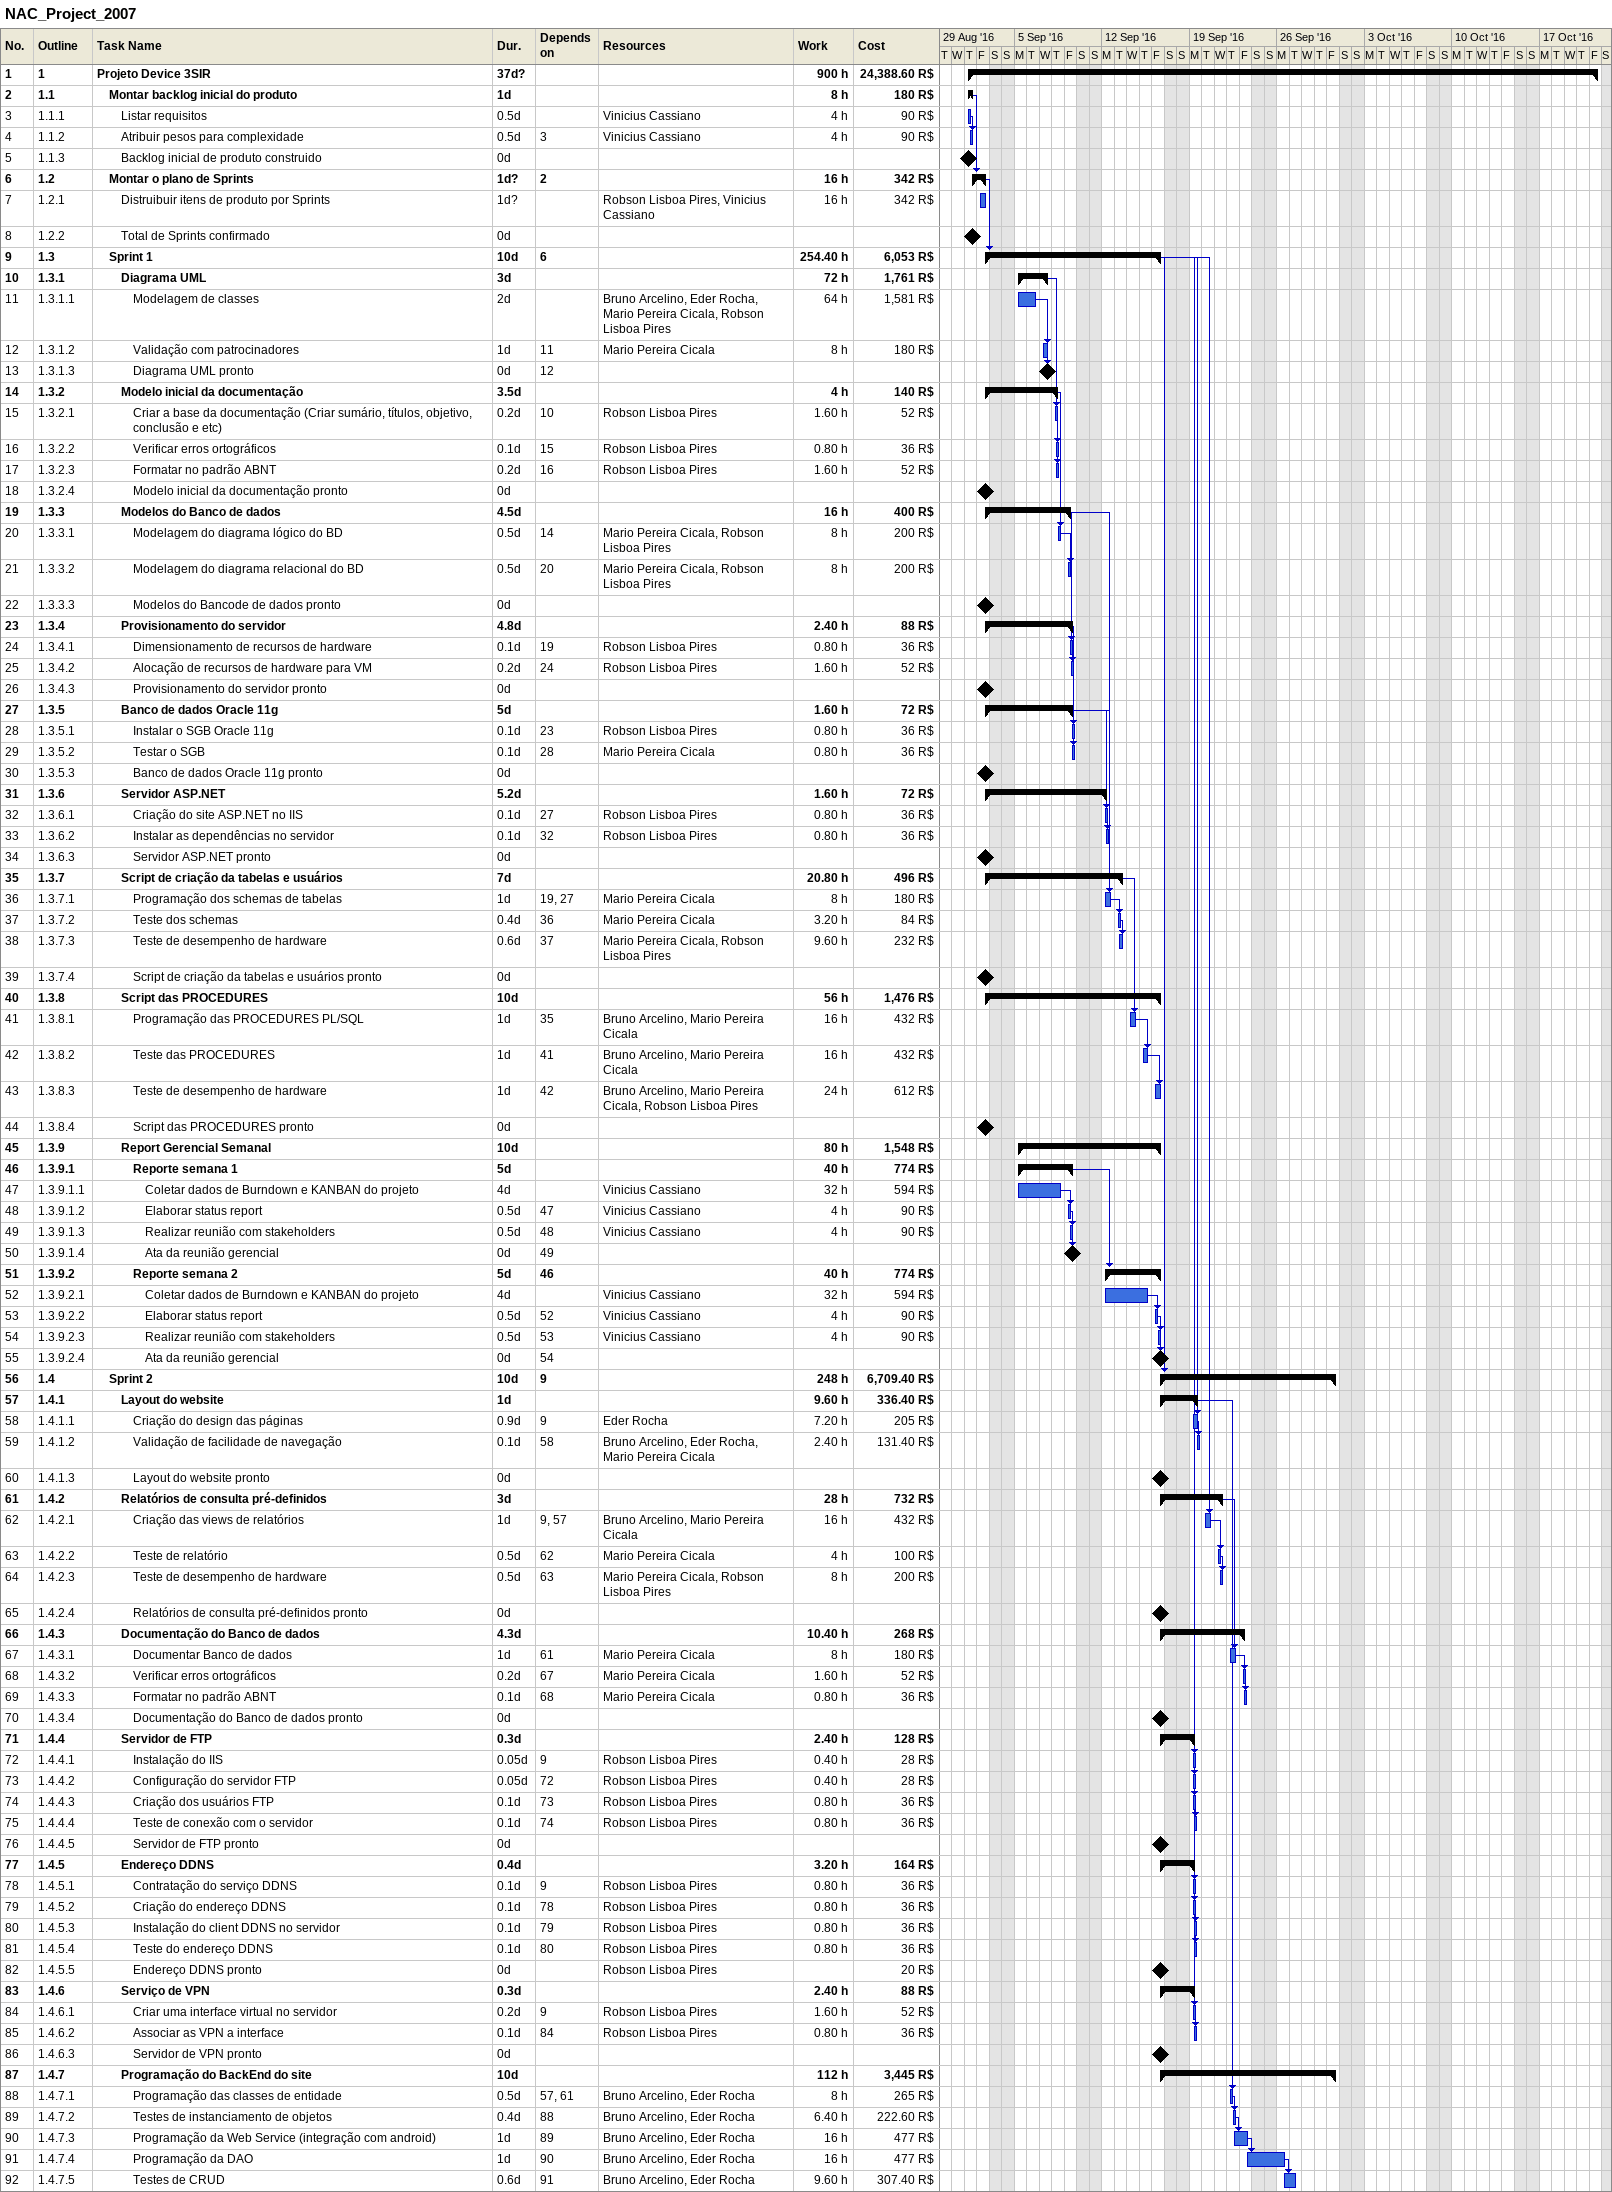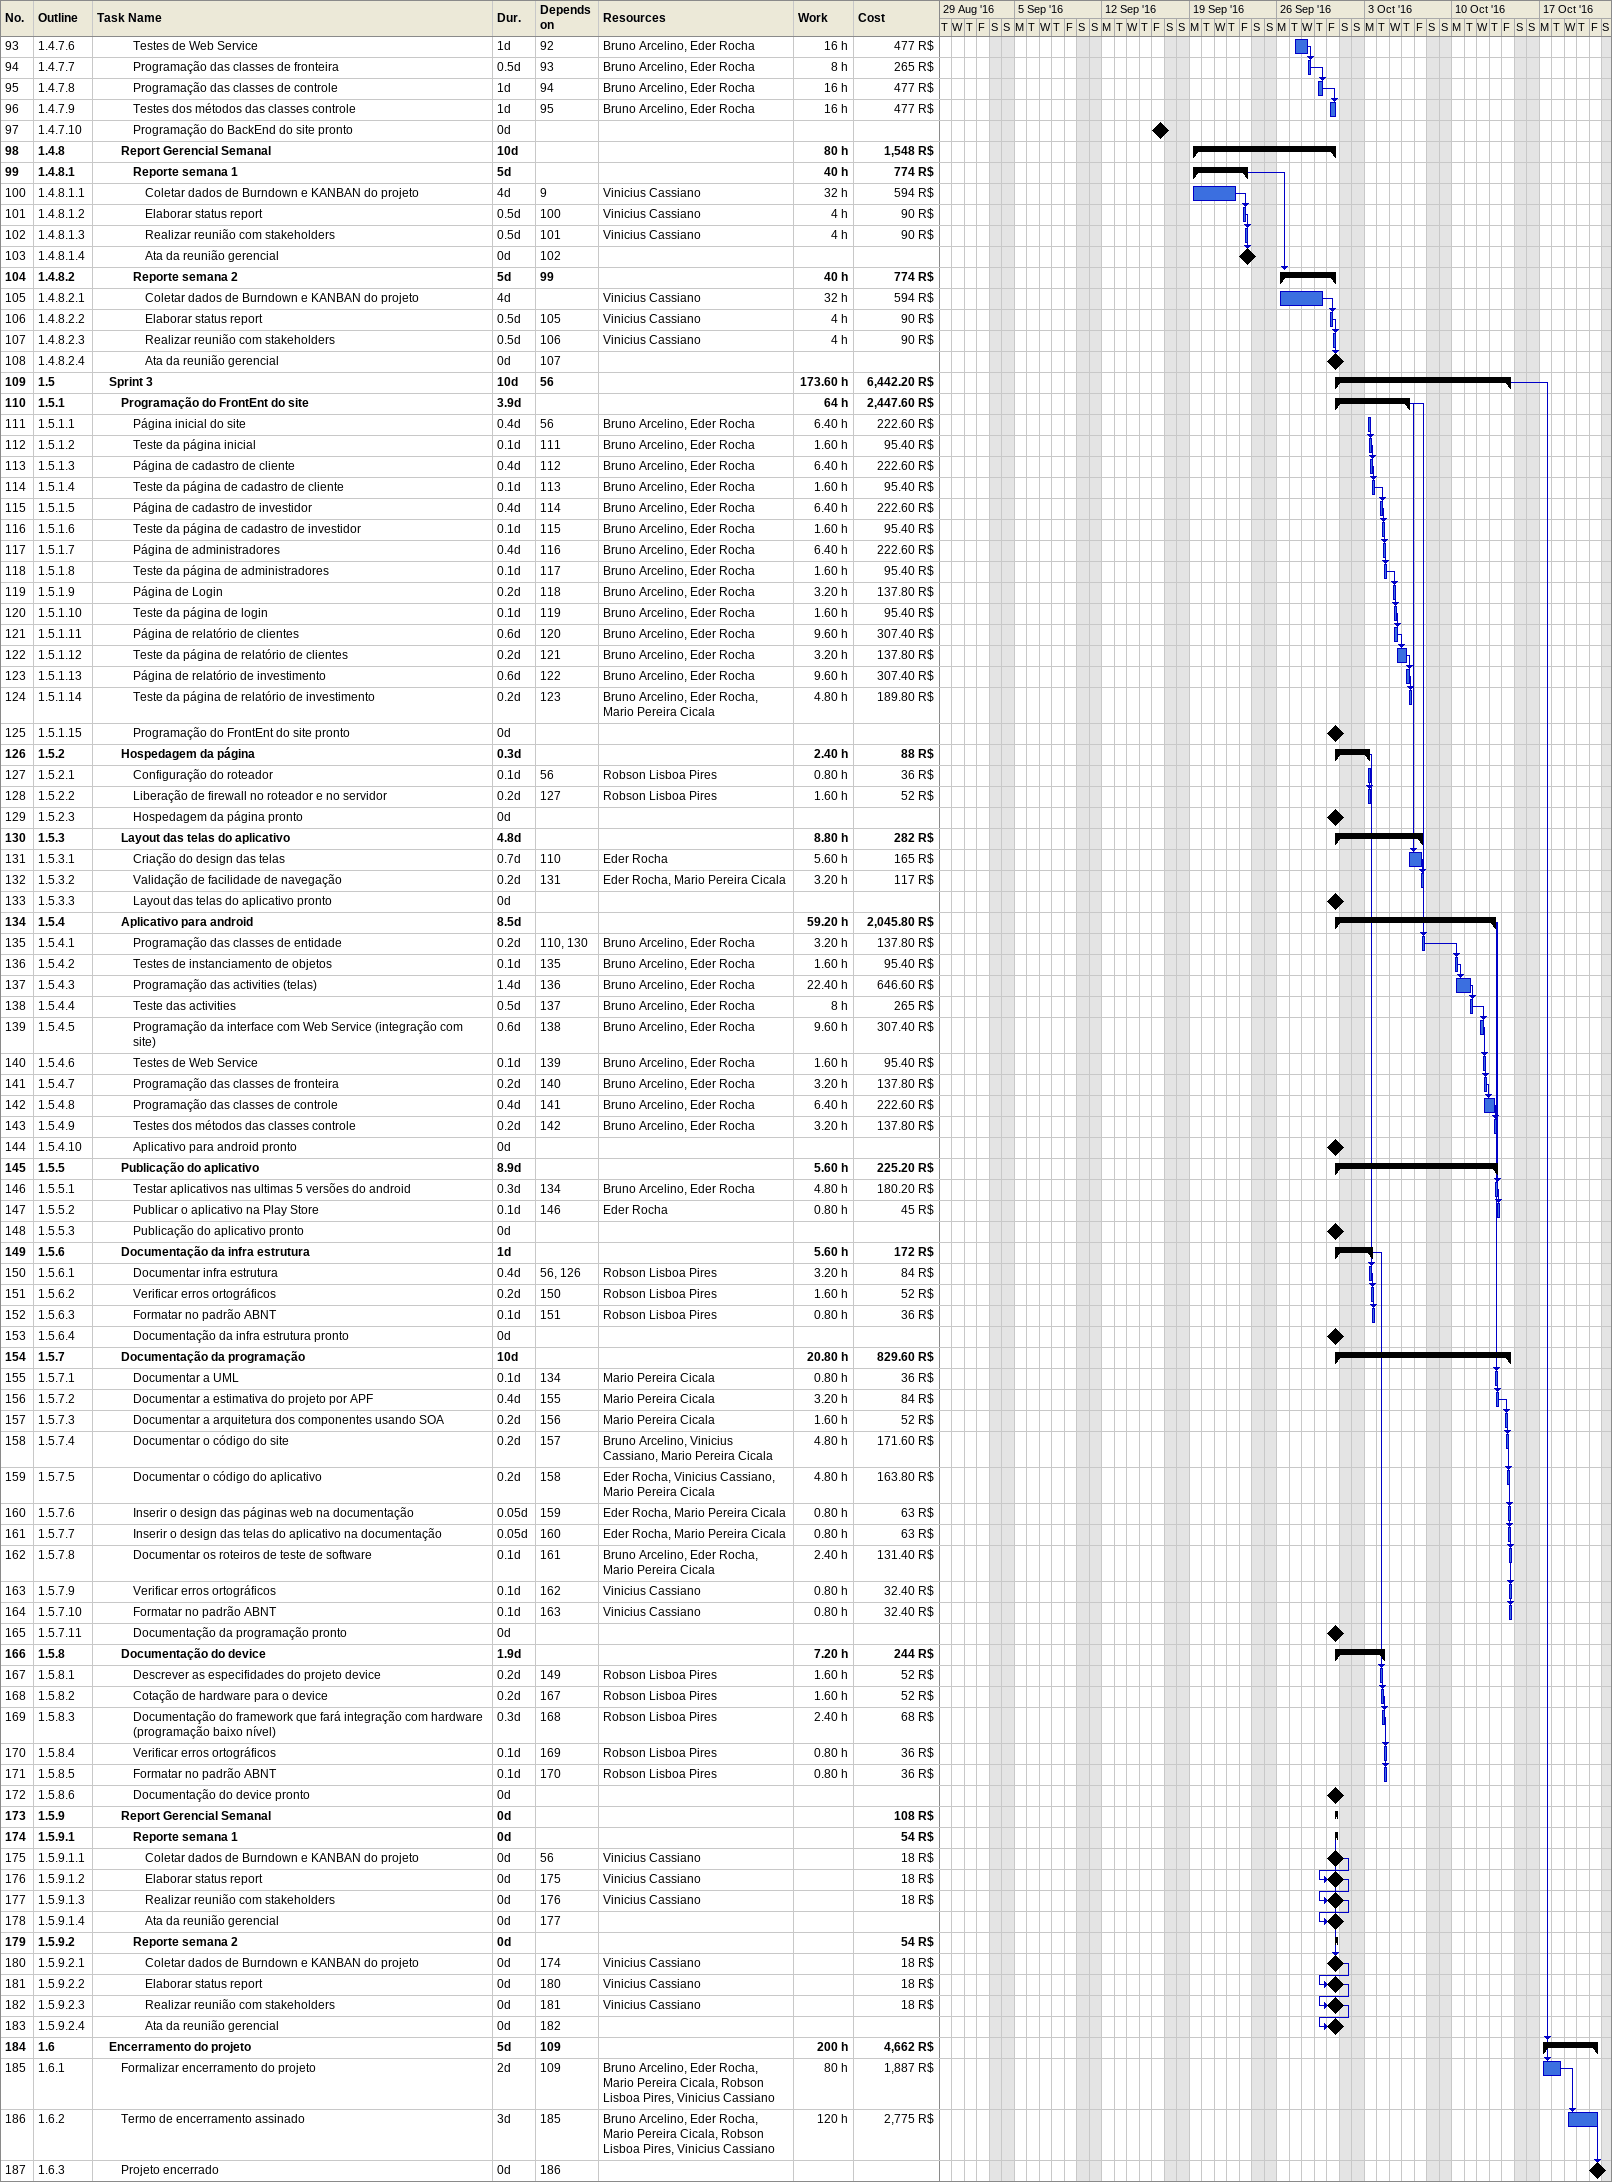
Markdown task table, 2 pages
NAC_Project_2007

| ID | WBS | Task | Duration | Start | Finish | Predecessors | Resources | Work (h) | Cost (R$) |
|---|---|---|---|---|---|---|---|---|---|
| 1 | 1 | **Projeto Device 3SIR** | 37d? | 2016-09-01 | 2016-10-21 |  |  | 900 | 24388.60 |
| 2 | 1.1 | **Montar backlog inicial do produto** | 1d | 2016-09-01 | 2016-09-01 |  |  | 8 | 180 |
| 3 | 1.1.1 | Listar requisitos | 0.5d | 2016-09-01 | 2016-09-01 |  | Vinicius Cassiano | 4 | 90 |
| 4 | 1.1.2 | Atribuir pesos para complexidade | 0.5d | 2016-09-01 | 2016-09-01 | 3 | Vinicius Cassiano | 4 | 90 |
| 5 | 1.1.3 | Backlog inicial de produto construido | 0d | 2016-09-01 | 2016-09-01 |  |  |  |  |
| 6 | 1.2 | **Montar o plano de Sprints** | 1d? | 2016-09-01 | 2016-09-02 | 2 |  | 16 | 342 |
| 7 | 1.2.1 | Distruibuir itens de produto por Sprints | 1d? | 2016-09-02 | 2016-09-02 |  | Robson Lisboa Pires, Vinicius Cassiano | 16 | 342 |
| 8 | 1.2.2 | Total de Sprints confirmado | 0d | 2016-09-01 | 2016-09-01 |  |  |  |  |
| 9 | 1.3 | **Sprint 1** | 10d | 2016-09-02 | 2016-09-16 | 6 |  | 254.40 | 6053 |
| 10 | 1.3.1 | **Diagrama UML** | 3d | 2016-09-05 | 2016-09-07 |  |  | 72 | 1761 |
| 11 | 1.3.1.1 | Modelagem de classes | 2d | 2016-09-05 | 2016-09-06 |  | Bruno Arcelino, Eder Rocha, Mario Pereira Cicala, Robson Lisboa Pires | 64 | 1581 |
| 12 | 1.3.1.2 | Validação com patrocinadores | 1d | 2016-09-07 | 2016-09-07 | 11 | Mario Pereira Cicala | 8 | 180 |
| 13 | 1.3.1.3 | Diagrama UML pronto | 0d | 2016-09-07 | 2016-09-07 | 12 |  |  |  |
| 14 | 1.3.2 | **Modelo inicial da documentação** | 3.5d | 2016-09-02 | 2016-09-08 |  |  | 4 | 140 |
| 15 | 1.3.2.1 | Criar a base da documentação (Criar sumário, títulos, objetivo, conclusão e etc) | 0.2d | 2016-09-08 | 2016-09-08 | 10 | Robson Lisboa Pires | 1.60 | 52 |
| 16 | 1.3.2.2 | Verificar erros ortográficos | 0.1d | 2016-09-08 | 2016-09-08 | 15 | Robson Lisboa Pires | 0.80 | 36 |
| 17 | 1.3.2.3 | Formatar no padrão ABNT | 0.2d | 2016-09-08 | 2016-09-08 | 16 | Robson Lisboa Pires | 1.60 | 52 |
| 18 | 1.3.2.4 | Modelo inicial da documentação pronto | 0d | 2016-09-02 | 2016-09-02 |  |  |  |  |
| 19 | 1.3.3 | **Modelos do Banco de dados** | 4.5d | 2016-09-02 | 2016-09-09 |  |  | 16 | 400 |
| 20 | 1.3.3.1 | Modelagem do diagrama lógico do BD | 0.5d | 2016-09-08 | 2016-09-08 | 14 | Mario Pereira Cicala, Robson Lisboa Pires | 8 | 200 |
| 21 | 1.3.3.2 | Modelagem do diagrama relacional do BD | 0.5d | 2016-09-09 | 2016-09-09 | 20 | Mario Pereira Cicala, Robson Lisboa Pires | 8 | 200 |
| 22 | 1.3.3.3 | Modelos do Bancode de dados pronto | 0d | 2016-09-02 | 2016-09-02 |  |  |  |  |
| 23 | 1.3.4 | **Provisionamento do servidor** | 4.8d | 2016-09-02 | 2016-09-09 |  |  | 2.40 | 88 |
| 24 | 1.3.4.1 | Dimensionamento de recursos de hardware | 0.1d | 2016-09-09 | 2016-09-09 | 19 | Robson Lisboa Pires | 0.80 | 36 |
| 25 | 1.3.4.2 | Alocação de recursos de hardware para VM | 0.2d | 2016-09-09 | 2016-09-09 | 24 | Robson Lisboa Pires | 1.60 | 52 |
| 26 | 1.3.4.3 | Provisionamento do servidor pronto | 0d | 2016-09-02 | 2016-09-02 |  |  |  |  |
| 27 | 1.3.5 | **Banco de dados Oracle 11g** | 5d | 2016-09-02 | 2016-09-09 |  |  | 1.60 | 72 |
| 28 | 1.3.5.1 | Instalar o SGB Oracle 11g | 0.1d | 2016-09-09 | 2016-09-09 | 23 | Robson Lisboa Pires | 0.80 | 36 |
| 29 | 1.3.5.2 | Testar o SGB | 0.1d | 2016-09-09 | 2016-09-09 | 28 | Mario Pereira Cicala | 0.80 | 36 |
| 30 | 1.3.5.3 | Banco de dados Oracle 11g pronto | 0d | 2016-09-02 | 2016-09-02 |  |  |  |  |
| 31 | 1.3.6 | **Servidor ASP.NET** | 5.2d | 2016-09-02 | 2016-09-12 |  |  | 1.60 | 72 |
| 32 | 1.3.6.1 | Criação do site ASP.NET no IIS | 0.1d | 2016-09-12 | 2016-09-12 | 27 | Robson Lisboa Pires | 0.80 | 36 |
| 33 | 1.3.6.2 | Instalar as dependências no servidor | 0.1d | 2016-09-12 | 2016-09-12 | 32 | Robson Lisboa Pires | 0.80 | 36 |
| 34 | 1.3.6.3 | Servidor ASP.NET pronto | 0d | 2016-09-02 | 2016-09-02 |  |  |  |  |
| 35 | 1.3.7 | **Script de criação da tabelas e usuários** | 7d | 2016-09-02 | 2016-09-13 |  |  | 20.80 | 496 |
| 36 | 1.3.7.1 | Programação dos schemas de tabelas | 1d | 2016-09-12 | 2016-09-12 | 19, 27 | Mario Pereira Cicala | 8 | 180 |
| 37 | 1.3.7.2 | Teste dos schemas | 0.4d | 2016-09-13 | 2016-09-13 | 36 | Mario Pereira Cicala | 3.20 | 84 |
| 38 | 1.3.7.3 | Teste de desempenho de hardware | 0.6d | 2016-09-13 | 2016-09-13 | 37 | Mario Pereira Cicala, Robson Lisboa Pires | 9.60 | 232 |
| 39 | 1.3.7.4 | Script de criação da tabelas e usuários pronto | 0d | 2016-09-02 | 2016-09-02 |  |  |  |  |
| 40 | 1.3.8 | **Script das PROCEDURES** | 10d | 2016-09-02 | 2016-09-16 |  |  | 56 | 1476 |
| 41 | 1.3.8.1 | Programação das PROCEDURES PL/SQL | 1d | 2016-09-14 | 2016-09-14 | 35 | Bruno Arcelino, Mario Pereira Cicala | 16 | 432 |
| 42 | 1.3.8.2 | Teste das PROCEDURES | 1d | 2016-09-15 | 2016-09-15 | 41 | Bruno Arcelino, Mario Pereira Cicala | 16 | 432 |
| 43 | 1.3.8.3 | Teste de desempenho de hardware | 1d | 2016-09-16 | 2016-09-16 | 42 | Bruno Arcelino, Mario Pereira Cicala, Robson Lisboa Pires | 24 | 612 |
| 44 | 1.3.8.4 | Script das PROCEDURES pronto | 0d | 2016-09-02 | 2016-09-02 |  |  |  |  |
| 45 | 1.3.9 | **Report Gerencial Semanal** | 10d | 2016-09-05 | 2016-09-16 |  |  | 80 | 1548 |
| 46 | 1.3.9.1 | **Reporte semana 1** | 5d | 2016-09-05 | 2016-09-09 |  |  | 40 | 774 |
| 47 | 1.3.9.1.1 | Coletar dados de Burndown e KANBAN do projeto | 4d | 2016-09-05 | 2016-09-08 |  | Vinicius Cassiano | 32 | 594 |
| 48 | 1.3.9.1.2 | Elaborar status report | 0.5d | 2016-09-09 | 2016-09-09 | 47 | Vinicius Cassiano | 4 | 90 |
| 49 | 1.3.9.1.3 | Realizar reunião com stakeholders | 0.5d | 2016-09-09 | 2016-09-09 | 48 | Vinicius Cassiano | 4 | 90 |
| 50 | 1.3.9.1.4 | Ata da reunião gerencial | 0d | 2016-09-09 | 2016-09-09 | 49 |  |  |  |
| 51 | 1.3.9.2 | **Reporte semana 2** | 5d | 2016-09-12 | 2016-09-16 | 46 |  | 40 | 774 |
| 52 | 1.3.9.2.1 | Coletar dados de Burndown e KANBAN do projeto | 4d | 2016-09-12 | 2016-09-15 |  | Vinicius Cassiano | 32 | 594 |
| 53 | 1.3.9.2.2 | Elaborar status report | 0.5d | 2016-09-16 | 2016-09-16 | 52 | Vinicius Cassiano | 4 | 90 |
| 54 | 1.3.9.2.3 | Realizar reunião com stakeholders | 0.5d | 2016-09-16 | 2016-09-16 | 53 | Vinicius Cassiano | 4 | 90 |
| 55 | 1.3.9.2.4 | Ata da reunião gerencial | 0d | 2016-09-16 | 2016-09-16 | 54 |  |  |  |
| 56 | 1.4 | **Sprint 2** | 10d | 2016-09-16 | 2016-09-30 | 9 |  | 248 | 6709.40 |
| 57 | 1.4.1 | **Layout do website** | 1d | 2016-09-16 | 2016-09-19 |  |  | 9.60 | 336.40 |
| 58 | 1.4.1.1 | Criação do design das páginas | 0.9d | 2016-09-19 | 2016-09-19 | 9 | Eder Rocha | 7.20 | 205 |
| 59 | 1.4.1.2 | Validação de facilidade de navegação | 0.1d | 2016-09-19 | 2016-09-19 | 58 | Bruno Arcelino, Eder Rocha, Mario Pereira Cicala | 2.40 | 131.40 |
| 60 | 1.4.1.3 | Layout do website pronto | 0d | 2016-09-16 | 2016-09-16 |  |  |  |  |
| 61 | 1.4.2 | **Relatórios de consulta pré-definidos** | 3d | 2016-09-16 | 2016-09-21 |  |  | 28 | 732 |
| 62 | 1.4.2.1 | Criação das views de relatórios | 1d | 2016-09-20 | 2016-09-20 | 9, 57 | Bruno Arcelino, Mario Pereira Cicala | 16 | 432 |
| 63 | 1.4.2.2 | Teste de relatório | 0.5d | 2016-09-21 | 2016-09-21 | 62 | Mario Pereira Cicala | 4 | 100 |
| 64 | 1.4.2.3 | Teste de desempenho de hardware | 0.5d | 2016-09-21 | 2016-09-21 | 63 | Mario Pereira Cicala, Robson Lisboa Pires | 8 | 200 |
| 65 | 1.4.2.4 | Relatórios de consulta pré-definidos pronto | 0d | 2016-09-16 | 2016-09-16 |  |  |  |  |
| 66 | 1.4.3 | **Documentação do Banco de dados** | 4.3d | 2016-09-16 | 2016-09-23 |  |  | 10.40 | 268 |
| 67 | 1.4.3.1 | Documentar Banco de dados | 1d | 2016-09-22 | 2016-09-22 | 61 | Mario Pereira Cicala | 8 | 180 |
| 68 | 1.4.3.2 | Verificar erros ortográficos | 0.2d | 2016-09-23 | 2016-09-23 | 67 | Mario Pereira Cicala | 1.60 | 52 |
| 69 | 1.4.3.3 | Formatar no padrão ABNT | 0.1d | 2016-09-23 | 2016-09-23 | 68 | Mario Pereira Cicala | 0.80 | 36 |
| 70 | 1.4.3.4 | Documentação do Banco de dados pronto | 0d | 2016-09-16 | 2016-09-16 |  |  |  |  |
| 71 | 1.4.4 | **Servidor de FTP** | 0.3d | 2016-09-16 | 2016-09-19 |  |  | 2.40 | 128 |
| 72 | 1.4.4.1 | Instalação do IIS | 0.05d | 2016-09-19 | 2016-09-19 | 9 | Robson Lisboa Pires | 0.40 | 28 |
| 73 | 1.4.4.2 | Configuração do servidor FTP | 0.05d | 2016-09-19 | 2016-09-19 | 72 | Robson Lisboa Pires | 0.40 | 28 |
| 74 | 1.4.4.3 | Criação dos usuários FTP | 0.1d | 2016-09-19 | 2016-09-19 | 73 | Robson Lisboa Pires | 0.80 | 36 |
| 75 | 1.4.4.4 | Teste de conexão com o servidor | 0.1d | 2016-09-19 | 2016-09-19 | 74 | Robson Lisboa Pires | 0.80 | 36 |
| 76 | 1.4.4.5 | Servidor de FTP pronto | 0d | 2016-09-16 | 2016-09-16 |  |  |  |  |
| 77 | 1.4.5 | **Endereço DDNS** | 0.4d | 2016-09-16 | 2016-09-19 |  |  | 3.20 | 164 |
| 78 | 1.4.5.1 | Contratação do serviço DDNS | 0.1d | 2016-09-19 | 2016-09-19 | 9 | Robson Lisboa Pires | 0.80 | 36 |
| 79 | 1.4.5.2 | Criação do endereço DDNS | 0.1d | 2016-09-19 | 2016-09-19 | 78 | Robson Lisboa Pires | 0.80 | 36 |
| 80 | 1.4.5.3 | Instalação do client DDNS no servidor | 0.1d | 2016-09-19 | 2016-09-19 | 79 | Robson Lisboa Pires | 0.80 | 36 |
| 81 | 1.4.5.4 | Teste do endereço DDNS | 0.1d | 2016-09-19 | 2016-09-19 | 80 | Robson Lisboa Pires | 0.80 | 36 |
| 82 | 1.4.5.5 | Endereço DDNS pronto | 0d | 2016-09-16 | 2016-09-16 |  | Robson Lisboa Pires |  | 20 |
| 83 | 1.4.6 | **Serviço de VPN** | 0.3d | 2016-09-16 | 2016-09-19 |  |  | 2.40 | 88 |
| 84 | 1.4.6.1 | Criar uma interface virtual no servidor | 0.2d | 2016-09-19 | 2016-09-19 | 9 | Robson Lisboa Pires | 1.60 | 52 |
| 85 | 1.4.6.2 | Associar as VPN a interface | 0.1d | 2016-09-19 | 2016-09-19 | 84 | Robson Lisboa Pires | 0.80 | 36 |
| 86 | 1.4.6.3 | Servidor de VPN pronto | 0d | 2016-09-16 | 2016-09-16 |  |  |  |  |
| 87 | 1.4.7 | **Programação do BackEnd do site** | 10d | 2016-09-16 | 2016-09-30 |  |  | 112 | 3445 |
| 88 | 1.4.7.1 | Programação das classes de entidade | 0.5d | 2016-09-22 | 2016-09-22 | 57, 61 | Bruno Arcelino, Eder Rocha | 8 | 265 |
| 89 | 1.4.7.2 | Testes de instanciamento de objetos | 0.4d | 2016-09-22 | 2016-09-22 | 88 | Bruno Arcelino, Eder Rocha | 6.40 | 222.60 |
| 90 | 1.4.7.3 | Programação da Web Service (integração com android) | 1d | 2016-09-22 | 2016-09-23 | 89 | Bruno Arcelino, Eder Rocha | 16 | 477 |
| 91 | 1.4.7.4 | Programação da DAO | 1d | 2016-09-23 | 2016-09-26 | 90 | Bruno Arcelino, Eder Rocha | 16 | 477 |
| 92 | 1.4.7.5 | Testes de CRUD | 0.6d | 2016-09-26 | 2016-09-27 | 91 | Bruno Arcelino, Eder Rocha | 9.60 | 307.40 |
| 93 | 1.4.7.6 | Testes de Web Service | 1d | 2016-09-27 | 2016-09-28 | 92 | Bruno Arcelino, Eder Rocha | 16 | 477 |
| 94 | 1.4.7.7 | Programação das classes de fronteira | 0.5d | 2016-09-28 | 2016-09-28 | 93 | Bruno Arcelino, Eder Rocha | 8 | 265 |
| 95 | 1.4.7.8 | Programação das classes de controle | 1d | 2016-09-29 | 2016-09-29 | 94 | Bruno Arcelino, Eder Rocha | 16 | 477 |
| 96 | 1.4.7.9 | Testes dos métodos das classes controle | 1d | 2016-09-30 | 2016-09-30 | 95 | Bruno Arcelino, Eder Rocha | 16 | 477 |
| 97 | 1.4.7.10 | Programação do BackEnd do site pronto | 0d | 2016-09-16 | 2016-09-16 |  |  |  |  |
| 98 | 1.4.8 | **Report Gerencial Semanal** | 10d | 2016-09-19 | 2016-09-30 |  |  | 80 | 1548 |
| 99 | 1.4.8.1 | **Reporte semana 1** | 5d | 2016-09-19 | 2016-09-23 |  |  | 40 | 774 |
| 100 | 1.4.8.1.1 | Coletar dados de Burndown e KANBAN do projeto | 4d | 2016-09-19 | 2016-09-22 | 9 | Vinicius Cassiano | 32 | 594 |
| 101 | 1.4.8.1.2 | Elaborar status report | 0.5d | 2016-09-23 | 2016-09-23 | 100 | Vinicius Cassiano | 4 | 90 |
| 102 | 1.4.8.1.3 | Realizar reunião com stakeholders | 0.5d | 2016-09-23 | 2016-09-23 | 101 | Vinicius Cassiano | 4 | 90 |
| 103 | 1.4.8.1.4 | Ata da reunião gerencial | 0d | 2016-09-23 | 2016-09-23 | 102 |  |  |  |
| 104 | 1.4.8.2 | **Reporte semana 2** | 5d | 2016-09-26 | 2016-09-30 | 99 |  | 40 | 774 |
| 105 | 1.4.8.2.1 | Coletar dados de Burndown e KANBAN do projeto | 4d | 2016-09-26 | 2016-09-29 |  | Vinicius Cassiano | 32 | 594 |
| 106 | 1.4.8.2.2 | Elaborar status report | 0.5d | 2016-09-30 | 2016-09-30 | 105 | Vinicius Cassiano | 4 | 90 |
| 107 | 1.4.8.2.3 | Realizar reunião com stakeholders | 0.5d | 2016-09-30 | 2016-09-30 | 106 | Vinicius Cassiano | 4 | 90 |
| 108 | 1.4.8.2.4 | Ata da reunião gerencial | 0d | 2016-09-30 | 2016-09-30 | 107 |  |  |  |
| 109 | 1.5 | **Sprint 3** | 10d | 2016-09-30 | 2016-10-14 | 56 |  | 173.60 | 6442.20 |
| 110 | 1.5.1 | **Programação do FrontEnt do site** | 3.9d | 2016-09-30 | 2016-10-06 |  |  | 64 | 2447.60 |
| 111 | 1.5.1.1 | Página inicial do site | 0.4d | 2016-10-03 | 2016-10-03 | 56 | Bruno Arcelino, Eder Rocha | 6.40 | 222.60 |
| 112 | 1.5.1.2 | Teste da página inicial | 0.1d | 2016-10-03 | 2016-10-03 | 111 | Bruno Arcelino, Eder Rocha | 1.60 | 95.40 |
| 113 | 1.5.1.3 | Página de cadastro de cliente | 0.4d | 2016-10-03 | 2016-10-03 | 112 | Bruno Arcelino, Eder Rocha | 6.40 | 222.60 |
| 114 | 1.5.1.4 | Teste da página de cadastro de cliente | 0.1d | 2016-10-03 | 2016-10-03 | 113 | Bruno Arcelino, Eder Rocha | 1.60 | 95.40 |
| 115 | 1.5.1.5 | Página de cadastro de investidor | 0.4d | 2016-10-04 | 2016-10-04 | 114 | Bruno Arcelino, Eder Rocha | 6.40 | 222.60 |
| 116 | 1.5.1.6 | Teste da página de cadastro de investidor | 0.1d | 2016-10-04 | 2016-10-04 | 115 | Bruno Arcelino, Eder Rocha | 1.60 | 95.40 |
| 117 | 1.5.1.7 | Página de administradores | 0.4d | 2016-10-04 | 2016-10-04 | 116 | Bruno Arcelino, Eder Rocha | 6.40 | 222.60 |
| 118 | 1.5.1.8 | Teste da página de administradores | 0.1d | 2016-10-04 | 2016-10-04 | 117 | Bruno Arcelino, Eder Rocha | 1.60 | 95.40 |
| 119 | 1.5.1.9 | Página de Login | 0.2d | 2016-10-05 | 2016-10-05 | 118 | Bruno Arcelino, Eder Rocha | 3.20 | 137.80 |
| 120 | 1.5.1.10 | Teste da página de login | 0.1d | 2016-10-05 | 2016-10-05 | 119 | Bruno Arcelino, Eder Rocha | 1.60 | 95.40 |
| 121 | 1.5.1.11 | Página de relatório de clientes | 0.6d | 2016-10-05 | 2016-10-05 | 120 | Bruno Arcelino, Eder Rocha | 9.60 | 307.40 |
| 122 | 1.5.1.12 | Teste da página de relatório de clientes | 0.2d | 2016-10-05 | 2016-10-06 | 121 | Bruno Arcelino, Eder Rocha | 3.20 | 137.80 |
| 123 | 1.5.1.13 | Página de relatório de investimento | 0.6d | 2016-10-06 | 2016-10-06 | 122 | Bruno Arcelino, Eder Rocha | 9.60 | 307.40 |
| 124 | 1.5.1.14 | Teste da página de relatório de investimento | 0.2d | 2016-10-06 | 2016-10-06 | 123 | Bruno Arcelino, Eder Rocha, Mario Pereira Cicala | 4.80 | 189.80 |
| 125 | 1.5.1.15 | Programação do FrontEnt do site pronto | 0d | 2016-09-30 | 2016-09-30 |  |  |  |  |
| 126 | 1.5.2 | **Hospedagem da página** | 0.3d | 2016-09-30 | 2016-10-03 |  |  | 2.40 | 88 |
| 127 | 1.5.2.1 | Configuração do roteador | 0.1d | 2016-10-03 | 2016-10-03 | 56 | Robson Lisboa Pires | 0.80 | 36 |
| 128 | 1.5.2.2 | Liberação de firewall no roteador e no servidor | 0.2d | 2016-10-03 | 2016-10-03 | 127 | Robson Lisboa Pires | 1.60 | 52 |
| 129 | 1.5.2.3 | Hospedagem da página pronto | 0d | 2016-09-30 | 2016-09-30 |  |  |  |  |
| 130 | 1.5.3 | **Layout das telas do aplicativo** | 4.8d | 2016-09-30 | 2016-10-07 |  |  | 8.80 | 282 |
| 131 | 1.5.3.1 | Criação do design das telas | 0.7d | 2016-10-06 | 2016-10-07 | 110 | Eder Rocha | 5.60 | 165 |
| 132 | 1.5.3.2 | Validação de facilidade de navegação | 0.2d | 2016-10-07 | 2016-10-07 | 131 | Eder Rocha, Mario Pereira Cicala | 3.20 | 117 |
| 133 | 1.5.3.3 | Layout das telas do aplicativo pronto | 0d | 2016-09-30 | 2016-09-30 |  |  |  |  |
| 134 | 1.5.4 | **Aplicativo para android** | 8.5d | 2016-09-30 | 2016-10-13 |  |  | 59.20 | 2045.80 |
| 135 | 1.5.4.1 | Programação das classes de entidade | 0.2d | 2016-10-07 | 2016-10-07 | 110, 130 | Bruno Arcelino, Eder Rocha | 3.20 | 137.80 |
| 136 | 1.5.4.2 | Testes de instanciamento de objetos | 0.1d | 2016-10-10 | 2016-10-10 | 135 | Bruno Arcelino, Eder Rocha | 1.60 | 95.40 |
| 137 | 1.5.4.3 | Programação das activities (telas) | 1.4d | 2016-10-10 | 2016-10-11 | 136 | Bruno Arcelino, Eder Rocha | 22.40 | 646.60 |
| 138 | 1.5.4.4 | Teste das activities | 0.5d | 2016-10-11 | 2016-10-11 | 137 | Bruno Arcelino, Eder Rocha | 8 | 265 |
| 139 | 1.5.4.5 | Programação da interface com Web Service (integração com site) | 0.6d | 2016-10-12 | 2016-10-12 | 138 | Bruno Arcelino, Eder Rocha | 9.60 | 307.40 |
| 140 | 1.5.4.6 | Testes de Web Service | 0.1d | 2016-10-12 | 2016-10-12 | 139 | Bruno Arcelino, Eder Rocha | 1.60 | 95.40 |
| 141 | 1.5.4.7 | Programação das classes de fronteira | 0.2d | 2016-10-12 | 2016-10-12 | 140 | Bruno Arcelino, Eder Rocha | 3.20 | 137.80 |
| 142 | 1.5.4.8 | Programação das classes de controle | 0.4d | 2016-10-12 | 2016-10-13 | 141 | Bruno Arcelino, Eder Rocha | 6.40 | 222.60 |
| 143 | 1.5.4.9 | Testes dos métodos das classes controle | 0.2d | 2016-10-13 | 2016-10-13 | 142 | Bruno Arcelino, Eder Rocha | 3.20 | 137.80 |
| 144 | 1.5.4.10 | Aplicativo para android pronto | 0d | 2016-09-30 | 2016-09-30 |  |  |  |  |
| 145 | 1.5.5 | **Publicação do aplicativo** | 8.9d | 2016-09-30 | 2016-10-13 |  |  | 5.60 | 225.20 |
| 146 | 1.5.5.1 | Testar aplicativos nas ultimas 5 versões do android | 0.3d | 2016-10-13 | 2016-10-13 | 134 | Bruno Arcelino, Eder Rocha | 4.80 | 180.20 |
| 147 | 1.5.5.2 | Publicar o aplicativo na Play Store | 0.1d | 2016-10-13 | 2016-10-13 | 146 | Eder Rocha | 0.80 | 45 |
| 148 | 1.5.5.3 | Publicação do aplicativo pronto | 0d | 2016-09-30 | 2016-09-30 |  |  |  |  |
| 149 | 1.5.6 | **Documentação da infra estrutura** | 1d | 2016-09-30 | 2016-10-03 |  |  | 5.60 | 172 |
| 150 | 1.5.6.1 | Documentar infra estrutura | 0.4d | 2016-10-03 | 2016-10-03 | 56, 126 | Robson Lisboa Pires | 3.20 | 84 |
| 151 | 1.5.6.2 | Verificar erros ortográficos | 0.2d | 2016-10-03 | 2016-10-03 | 150 | Robson Lisboa Pires | 1.60 | 52 |
| 152 | 1.5.6.3 | Formatar no padrão ABNT | 0.1d | 2016-10-03 | 2016-10-03 | 151 | Robson Lisboa Pires | 0.80 | 36 |
| 153 | 1.5.6.4 | Documentação da infra estrutura pronto | 0d | 2016-09-30 | 2016-09-30 |  |  |  |  |
| 154 | 1.5.7 | **Documentação da programação** | 10d | 2016-09-30 | 2016-10-14 |  |  | 20.80 | 829.60 |
| 155 | 1.5.7.1 | Documentar a UML | 0.1d | 2016-10-13 | 2016-10-13 | 134 | Mario Pereira Cicala | 0.80 | 36 |
| 156 | 1.5.7.2 | Documentar a estimativa do projeto por APF | 0.4d | 2016-10-13 | 2016-10-13 | 155 | Mario Pereira Cicala | 3.20 | 84 |
| 157 | 1.5.7.3 | Documentar a arquitetura dos componentes usando SOA | 0.2d | 2016-10-14 | 2016-10-14 | 156 | Mario Pereira Cicala | 1.60 | 52 |
| 158 | 1.5.7.4 | Documentar o código do site | 0.2d | 2016-10-14 | 2016-10-14 | 157 | Bruno Arcelino, Vinicius Cassiano, Mario Pereira Cicala | 4.80 | 171.60 |
| 159 | 1.5.7.5 | Documentar o código do aplicativo | 0.2d | 2016-10-14 | 2016-10-14 | 158 | Eder Rocha, Vinicius Cassiano, Mario Pereira Cicala | 4.80 | 163.80 |
| 160 | 1.5.7.6 | Inserir o design das páginas web na documentação | 0.05d | 2016-10-14 | 2016-10-14 | 159 | Eder Rocha, Mario Pereira Cicala | 0.80 | 63 |
| 161 | 1.5.7.7 | Inserir o design das telas do aplicativo na documentação | 0.05d | 2016-10-14 | 2016-10-14 | 160 | Eder Rocha, Mario Pereira Cicala | 0.80 | 63 |
| 162 | 1.5.7.8 | Documentar os roteiros de teste de software | 0.1d | 2016-10-14 | 2016-10-14 | 161 | Bruno Arcelino, Eder Rocha, Mario Pereira Cicala | 2.40 | 131.40 |
| 163 | 1.5.7.9 | Verificar erros ortográficos | 0.1d | 2016-10-14 | 2016-10-14 | 162 | Vinicius Cassiano | 0.80 | 32.40 |
| 164 | 1.5.7.10 | Formatar no padrão ABNT | 0.1d | 2016-10-14 | 2016-10-14 | 163 | Vinicius Cassiano | 0.80 | 32.40 |
| 165 | 1.5.7.11 | Documentação da programação pronto | 0d | 2016-09-30 | 2016-09-30 |  |  |  |  |
| 166 | 1.5.8 | **Documentação do device** | 1.9d | 2016-09-30 | 2016-10-04 |  |  | 7.20 | 244 |
| 167 | 1.5.8.1 | Descrever as especifidades do projeto device | 0.2d | 2016-10-04 | 2016-10-04 | 149 | Robson Lisboa Pires | 1.60 | 52 |
| 168 | 1.5.8.2 | Cotação de hardware para o device | 0.2d | 2016-10-04 | 2016-10-04 | 167 | Robson Lisboa Pires | 1.60 | 52 |
| 169 | 1.5.8.3 | Documentação do framework que fará integração com hardware (programação baixo nível) | 0.3d | 2016-10-04 | 2016-10-04 | 168 | Robson Lisboa Pires | 2.40 | 68 |
| 170 | 1.5.8.4 | Verificar erros ortográficos | 0.1d | 2016-10-04 | 2016-10-04 | 169 | Robson Lisboa Pires | 0.80 | 36 |
| 171 | 1.5.8.5 | Formatar no padrão ABNT | 0.1d | 2016-10-04 | 2016-10-04 | 170 | Robson Lisboa Pires | 0.80 | 36 |
| 172 | 1.5.8.6 | Documentação do device pronto | 0d | 2016-09-30 | 2016-09-30 |  |  |  |  |
| 173 | 1.5.9 | **Report Gerencial Semanal** | 0d | 2016-09-30 | 2016-09-30 |  |  |  | 108 |
| 174 | 1.5.9.1 | **Reporte semana 1** | 0d | 2016-09-30 | 2016-09-30 |  |  |  | 54 |
| 175 | 1.5.9.1.1 | Coletar dados de Burndown e KANBAN do projeto | 0d | 2016-09-30 | 2016-09-30 | 56 | Vinicius Cassiano |  | 18 |
| 176 | 1.5.9.1.2 | Elaborar status report | 0d | 2016-09-30 | 2016-09-30 | 175 | Vinicius Cassiano |  | 18 |
| 177 | 1.5.9.1.3 | Realizar reunião com stakeholders | 0d | 2016-09-30 | 2016-09-30 | 176 | Vinicius Cassiano |  | 18 |
| 178 | 1.5.9.1.4 | Ata da reunião gerencial | 0d | 2016-09-30 | 2016-09-30 | 177 |  |  |  |
| 179 | 1.5.9.2 | **Reporte semana 2** | 0d | 2016-09-30 | 2016-09-30 |  |  |  | 54 |
| 180 | 1.5.9.2.1 | Coletar dados de Burndown e KANBAN do projeto | 0d | 2016-09-30 | 2016-09-30 | 174 | Vinicius Cassiano |  | 18 |
| 181 | 1.5.9.2.2 | Elaborar status report | 0d | 2016-09-30 | 2016-09-30 | 180 | Vinicius Cassiano |  | 18 |
| 182 | 1.5.9.2.3 | Realizar reunião com stakeholders | 0d | 2016-09-30 | 2016-09-30 | 181 | Vinicius Cassiano |  | 18 |
| 183 | 1.5.9.2.4 | Ata da reunião gerencial | 0d | 2016-09-30 | 2016-09-30 | 182 |  |  |  |
| 184 | 1.6 | **Encerramento do projeto** | 5d | 2016-10-17 | 2016-10-21 | 109 |  | 200 | 4662 |
| 185 | 1.6.1 | Formalizar encerramento do projeto | 2d | 2016-10-17 | 2016-10-18 | 109 | Bruno Arcelino, Eder Rocha, Mario Pereira Cicala, Robson Lisboa Pires, Vinicius Cassiano | 80 | 1887 |
| 186 | 1.6.2 | Termo de encerramento assinado | 3d | 2016-10-19 | 2016-10-21 | 185 | Bruno Arcelino, Eder Rocha, Mario Pereira Cicala, Robson Lisboa Pires, Vinicius Cassiano | 120 | 2775 |
| 187 | 1.6.3 | Projeto encerrado | 0d | 2016-10-21 | 2016-10-21 | 186 |  |  |  |
